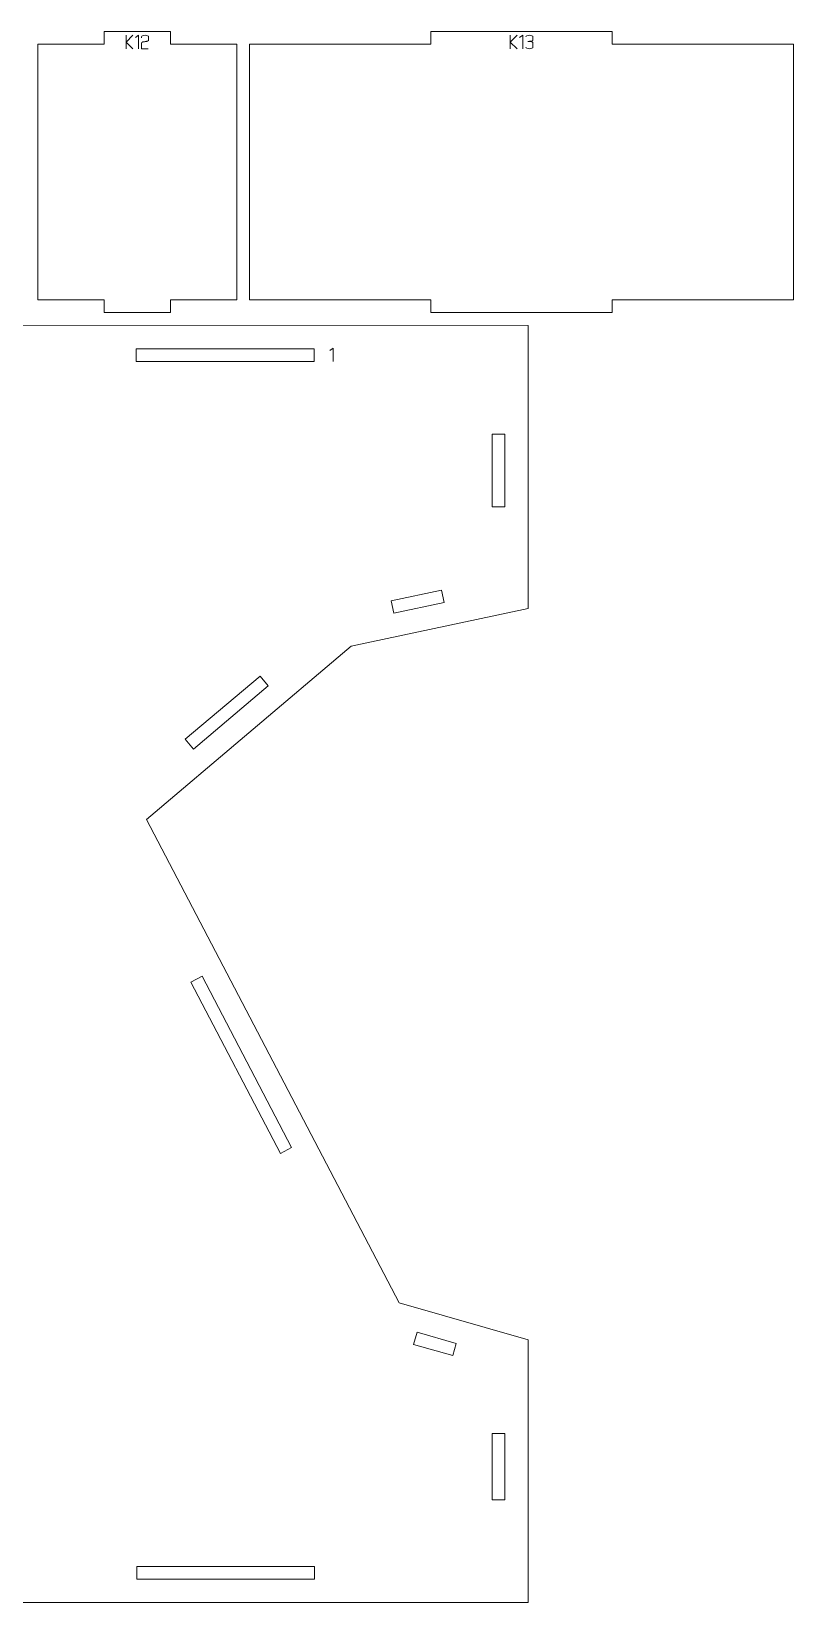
# Model space of a CAD drawing. Header units: centimetres. Extents: x -249 to 275, y -506 to 461.
# Drawn here: x -166.04 to -148.14, y -369.51 to -332.61 of the extents above; entities that cross this region are included whole.
import ezdxf

# ---------------------------------------------------------------- set-up
doc = ezdxf.new("R2010")
doc.units = ezdxf.units.CM
doc.header["$MEASUREMENT"] = 0
doc.layers.add('Capa 1', color=7, linetype='Continuous')

msp = doc.modelspace()

# ---------------------------------------------------------------- hatches: boundary and pattern name
at = {"layer": 'Capa 1', "true_color": 0x3e4095}
h = msp.add_hatch(color=175, dxfattribs=at)
edge = h.paths.add_edge_path()
edge.add_spline(control_points=[(-163.6604, -333.01508), (-163.6604, -333.01508), (-163.81908, -332.86328), (-163.81908, -332.86328), (-163.81908, -332.86328), (-163.81908, -333.01508), (-163.81908, -333.01508), (-163.81908, -333.01508), (-163.81908, -332.69864), (-163.81908, -332.69864), (-163.81908, -332.69864), (-163.81908, -332.86328), (-163.81908, -332.86328), (-163.81908, -332.86328), (-163.6604, -332.69864), (-163.6604, -332.69864), (-163.6604, -332.69864), (-163.81908, -332.86328), (-163.81908, -332.86328), (-163.81908, -332.86328), (-163.6604, -333.01508), (-163.6604, -333.01508)], knot_values=[0, 0, 0, 0, 0.14285714, 0.14285714, 0.14285714, 0.28571429, 0.28571429, 0.28571429, 0.42857143, 0.42857143, 0.42857143, 0.57142857, 0.57142857, 0.57142857, 0.71428571, 0.71428571, 0.71428571, 0.85714286, 0.85714286, 0.85714286, 1, 1, 1, 1], degree=3, periodic=1)
h = msp.add_hatch(color=175, dxfattribs=at)
edge = h.paths.add_edge_path()
edge.add_spline(control_points=[(-163.52282, -332.69818), (-163.52282, -332.69818), (-163.59895, -332.75092), (-163.59895, -332.75092), (-163.59895, -332.75092), (-163.52282, -332.69818), (-163.52282, -332.69818), (-163.52282, -332.69818), (-163.52282, -333.01508), (-163.52282, -333.01508), (-163.52282, -333.01508), (-163.52282, -332.69818), (-163.52282, -332.69818)], knot_values=[0, 0, 0, 0, 0.25, 0.25, 0.25, 0.5, 0.5, 0.5, 0.75, 0.75, 0.75, 1, 1, 1, 1], degree=3, periodic=1)
h = msp.add_hatch(color=175, dxfattribs=at)
edge = h.paths.add_edge_path()
edge.add_spline(control_points=[(-163.45265, -333.01508), (-163.45265, -333.01508), (-163.45265, -332.88254), (-163.45265, -332.88254), (-163.45173, -332.87062), (-163.44088, -332.86145), (-163.42009, -332.85503), (-163.41153, -332.85441), (-163.40335, -332.85342), (-163.39555, -332.85204), (-163.38776, -332.85067), (-163.37988, -332.84922), (-163.37193, -332.84769), (-163.35726, -332.84524), (-163.34602, -332.84325), (-163.33823, -332.84173), (-163.33043, -332.8402), (-163.32286, -332.83821), (-163.31552, -332.83576), (-163.29657, -332.82873), (-163.28709, -332.81971), (-163.28709, -332.80871), (-163.28709, -332.80871), (-163.28709, -332.73395), (-163.28709, -332.73395), (-163.28709, -332.72417), (-163.29496, -332.71584), (-163.31071, -332.70896), (-163.32645, -332.70208), (-163.3461, -332.69864), (-163.36964, -332.69864), (-163.39318, -332.69864), (-163.41283, -332.70208), (-163.42857, -332.70896), (-163.44432, -332.71584), (-163.45219, -332.72417), (-163.45219, -332.73395), (-163.45219, -332.73395), (-163.45219, -332.75642), (-163.45219, -332.75642), (-163.45219, -332.75642), (-163.45219, -332.73395), (-163.45219, -332.73395), (-163.45219, -332.72417), (-163.44432, -332.71584), (-163.42857, -332.70896), (-163.41283, -332.70208), (-163.39318, -332.69864), (-163.36964, -332.69864), (-163.3461, -332.69864), (-163.32645, -332.70208), (-163.31071, -332.70896), (-163.29496, -332.71584), (-163.28709, -332.72417), (-163.28709, -332.73395), (-163.28709, -332.73395), (-163.28709, -332.80871), (-163.28709, -332.80871), (-163.28709, -332.81971), (-163.29657, -332.82873), (-163.31552, -332.83576), (-163.32286, -332.83821), (-163.33043, -332.8402), (-163.33823, -332.84173), (-163.34602, -332.84325), (-163.35726, -332.84524), (-163.37193, -332.84769), (-163.37988, -332.84922), (-163.38776, -332.85067), (-163.39555, -332.85204), (-163.40335, -332.85342), (-163.41153, -332.85441), (-163.42009, -332.85503), (-163.44088, -332.86145), (-163.45173, -332.87062), (-163.45265, -332.88254), (-163.45265, -332.88254), (-163.45265, -333.01508), (-163.45265, -333.01508), (-163.45265, -333.01508), (-163.2958, -333.01508), (-163.2958, -333.01508), (-163.2958, -333.01508), (-163.45265, -333.01508), (-163.45265, -333.01508)], knot_values=[0, 0, 0, 0, 0.03571429, 0.03571429, 0.03571429, 0.07142857, 0.07142857, 0.07142857, 0.10714286, 0.10714286, 0.10714286, 0.14285714, 0.14285714, 0.14285714, 0.17857143, 0.17857143, 0.17857143, 0.21428571, 0.21428571, 0.21428571, 0.25, 0.25, 0.25, 0.28571429, 0.28571429, 0.28571429, 0.32142857, 0.32142857, 0.32142857, 0.35714286, 0.35714286, 0.35714286, 0.39285714, 0.39285714, 0.39285714, 0.42857143, 0.42857143, 0.42857143, 0.46428571, 0.46428571, 0.46428571, 0.5, 0.5, 0.5, 0.53571429, 0.53571429, 0.53571429, 0.57142857, 0.57142857, 0.57142857, 0.60714286, 0.60714286, 0.60714286, 0.64285714, 0.64285714, 0.64285714, 0.67857143, 0.67857143, 0.67857143, 0.71428571, 0.71428571, 0.71428571, 0.75, 0.75, 0.75, 0.78571429, 0.78571429, 0.78571429, 0.82142857, 0.82142857, 0.82142857, 0.85714286, 0.85714286, 0.85714286, 0.89285714, 0.89285714, 0.89285714, 0.92857143, 0.92857143, 0.92857143, 0.96428571, 0.96428571, 0.96428571, 1, 1, 1, 1], degree=3, periodic=1)
h = msp.add_hatch(color=175, dxfattribs=at)
edge = h.paths.add_edge_path()
edge.add_spline(control_points=[(-154.63588, -333.01508), (-154.63588, -333.01508), (-154.79456, -332.86328), (-154.79456, -332.86328), (-154.79456, -332.86328), (-154.79456, -333.01508), (-154.79456, -333.01508), (-154.79456, -333.01508), (-154.79456, -332.69864), (-154.79456, -332.69864), (-154.79456, -332.69864), (-154.79456, -332.86328), (-154.79456, -332.86328), (-154.79456, -332.86328), (-154.63588, -332.69864), (-154.63588, -332.69864), (-154.63588, -332.69864), (-154.79456, -332.86328), (-154.79456, -332.86328), (-154.79456, -332.86328), (-154.63588, -333.01508), (-154.63588, -333.01508)], knot_values=[0, 0, 0, 0, 0.14285714, 0.14285714, 0.14285714, 0.28571429, 0.28571429, 0.28571429, 0.42857143, 0.42857143, 0.42857143, 0.57142857, 0.57142857, 0.57142857, 0.71428571, 0.71428571, 0.71428571, 0.85714286, 0.85714286, 0.85714286, 1, 1, 1, 1], degree=3, periodic=1)
h = msp.add_hatch(color=175, dxfattribs=at)
edge = h.paths.add_edge_path()
edge.add_spline(control_points=[(-154.4983, -332.69818), (-154.4983, -332.69818), (-154.57443, -332.75092), (-154.57443, -332.75092), (-154.57443, -332.75092), (-154.4983, -332.69818), (-154.4983, -332.69818), (-154.4983, -332.69818), (-154.4983, -333.01508), (-154.4983, -333.01508), (-154.4983, -333.01508), (-154.4983, -332.69818), (-154.4983, -332.69818)], knot_values=[0, 0, 0, 0, 0.25, 0.25, 0.25, 0.5, 0.5, 0.5, 0.75, 0.75, 0.75, 1, 1, 1, 1], degree=3, periodic=1)
h = msp.add_hatch(color=175, dxfattribs=at)
edge = h.paths.add_edge_path()
edge.add_spline(control_points=[(-154.34512, -333.01508), (-154.36866, -333.01508), (-154.38831, -333.01164), (-154.40405, -333.00476), (-154.4198, -332.99788), (-154.42767, -332.98955), (-154.42767, -332.97977), (-154.42767, -332.98955), (-154.4198, -332.99788), (-154.40405, -333.00476), (-154.38831, -333.01164), (-154.36866, -333.01508), (-154.34512, -333.01508), (-154.32158, -333.01508), (-154.30193, -333.01164), (-154.28619, -333.00476), (-154.27044, -332.99788), (-154.26257, -332.98955), (-154.26257, -332.97977), (-154.26257, -332.97977), (-154.26257, -332.87658), (-154.26257, -332.87658), (-154.26257, -332.86832), (-154.26823, -332.86114), (-154.27954, -332.85503), (-154.29085, -332.84891), (-154.32402, -332.84478), (-154.37906, -332.84264), (-154.32433, -332.83928), (-154.29146, -332.8353), (-154.28046, -332.83072), (-154.26945, -332.82613), (-154.26349, -332.81864), (-154.26257, -332.80825), (-154.26257, -332.80825), (-154.26257, -332.73395), (-154.26257, -332.73395), (-154.26257, -332.72417), (-154.27044, -332.71584), (-154.28619, -332.70896), (-154.30193, -332.70208), (-154.32158, -332.69864), (-154.34512, -332.69864), (-154.36866, -332.69864), (-154.38831, -332.70208), (-154.40405, -332.70896), (-154.4198, -332.71584), (-154.42767, -332.72417), (-154.42767, -332.73395), (-154.42767, -332.72417), (-154.4198, -332.71584), (-154.40405, -332.70896), (-154.38831, -332.70208), (-154.36866, -332.69864), (-154.34512, -332.69864), (-154.32158, -332.69864), (-154.30193, -332.70208), (-154.28619, -332.70896), (-154.27044, -332.71584), (-154.26257, -332.72417), (-154.26257, -332.73395), (-154.26257, -332.73395), (-154.26257, -332.80825), (-154.26257, -332.80825), (-154.26349, -332.81864), (-154.26945, -332.82613), (-154.28046, -332.83072), (-154.29146, -332.8353), (-154.32433, -332.83928), (-154.37906, -332.84264), (-154.32402, -332.84478), (-154.29085, -332.84891), (-154.27954, -332.85503), (-154.26823, -332.86114), (-154.26257, -332.86832), (-154.26257, -332.87658), (-154.26257, -332.87658), (-154.26257, -332.97977), (-154.26257, -332.97977), (-154.26257, -332.98955), (-154.27044, -332.99788), (-154.28619, -333.00476), (-154.30193, -333.01164), (-154.32158, -333.01508), (-154.34512, -333.01508)], knot_values=[0, 0, 0, 0, 0.03571429, 0.03571429, 0.03571429, 0.07142857, 0.07142857, 0.07142857, 0.10714286, 0.10714286, 0.10714286, 0.14285714, 0.14285714, 0.14285714, 0.17857143, 0.17857143, 0.17857143, 0.21428571, 0.21428571, 0.21428571, 0.25, 0.25, 0.25, 0.28571429, 0.28571429, 0.28571429, 0.32142857, 0.32142857, 0.32142857, 0.35714286, 0.35714286, 0.35714286, 0.39285714, 0.39285714, 0.39285714, 0.42857143, 0.42857143, 0.42857143, 0.46428571, 0.46428571, 0.46428571, 0.5, 0.5, 0.5, 0.53571429, 0.53571429, 0.53571429, 0.57142857, 0.57142857, 0.57142857, 0.60714286, 0.60714286, 0.60714286, 0.64285714, 0.64285714, 0.64285714, 0.67857143, 0.67857143, 0.67857143, 0.71428571, 0.71428571, 0.71428571, 0.75, 0.75, 0.75, 0.78571429, 0.78571429, 0.78571429, 0.82142857, 0.82142857, 0.82142857, 0.85714286, 0.85714286, 0.85714286, 0.89285714, 0.89285714, 0.89285714, 0.92857143, 0.92857143, 0.92857143, 0.96428571, 0.96428571, 0.96428571, 1, 1, 1, 1], degree=3, periodic=1)
h = msp.add_hatch(color=175, dxfattribs=at)
edge = h.paths.add_edge_path()
edge.add_spline(control_points=[(-158.95477, -340.04644), (-158.95477, -340.04644), (-159.0309, -340.09918), (-159.0309, -340.09918), (-159.0309, -340.09918), (-158.95477, -340.04644), (-158.95477, -340.04644), (-158.95477, -340.04644), (-158.95477, -340.36334), (-158.95477, -340.36334), (-158.95477, -340.36334), (-158.95477, -340.04644), (-158.95477, -340.04644)], knot_values=[0, 0, 0, 0, 0.25, 0.25, 0.25, 0.5, 0.5, 0.5, 0.75, 0.75, 0.75, 1, 1, 1, 1], degree=3, periodic=1)

# ---------------------------------------------------------------- linework, layer by layer
at = {"layer": 'Capa 1', "color": 240, "lineweight": 9}
for points, knots in [([(-165.89025, -332.90868), (-165.89025, -332.90868), (-165.89025, -338.90868), (-165.89025, -338.90868), (-165.89025, -338.90868), (-164.33214, -338.90868), (-164.33214, -338.90868), (-164.33214, -338.90868), (-164.33214, -339.20868), (-164.33214, -339.20868), (-164.33214, -339.20868), (-162.77403, -339.20868), (-162.77403, -339.20868), (-162.77403, -339.20868), (-162.77403, -338.90868), (-162.77403, -338.90868), (-162.77403, -338.90868), (-161.21592, -338.90868), (-161.21592, -338.90868), (-161.21592, -338.90868), (-161.21592, -332.90868), (-161.21592, -332.90868), (-161.21592, -332.90868), (-162.77403, -332.90868), (-162.77403, -332.90868), (-162.77403, -332.90868), (-162.77403, -332.60868), (-162.77403, -332.60868), (-162.77403, -332.60868), (-164.33214, -332.60868), (-164.33214, -332.60868), (-164.33214, -332.60868), (-164.33214, -332.90868), (-164.33214, -332.90868), (-164.33214, -332.90868), (-165.89025, -332.90868), (-165.89025, -332.90868)], [0, 0, 0, 0, 0.08333333, 0.08333333, 0.08333333, 0.16666667, 0.16666667, 0.16666667, 0.25, 0.25, 0.25, 0.33333333, 0.33333333, 0.33333333, 0.41666667, 0.41666667, 0.41666667, 0.5, 0.5, 0.5, 0.58333333, 0.58333333, 0.58333333, 0.66666667, 0.66666667, 0.66666667, 0.75, 0.75, 0.75, 0.83333333, 0.83333333, 0.83333333, 0.91666667, 0.91666667, 0.91666667, 1, 1, 1, 1]), ([(-160.91592, -332.90868), (-160.91592, -332.90868), (-160.91592, -338.90868), (-160.91592, -338.90868), (-160.91592, -338.90868), (-156.65769, -338.90868), (-156.65769, -338.90868), (-156.65769, -338.90868), (-156.65769, -339.20868), (-156.65769, -339.20868), (-156.65769, -339.20868), (-152.39945, -339.20868), (-152.39945, -339.20868), (-152.39945, -339.20868), (-152.39945, -338.90868), (-152.39945, -338.90868), (-152.39945, -338.90868), (-148.14122, -338.90868), (-148.14122, -338.90868), (-148.14122, -338.90868), (-148.14122, -332.90868), (-148.14122, -332.90868), (-148.14122, -332.90868), (-152.39945, -332.90868), (-152.39945, -332.90868), (-152.39945, -332.90868), (-152.39945, -332.60868), (-152.39945, -332.60868), (-152.39945, -332.60868), (-156.65769, -332.60868), (-156.65769, -332.60868), (-156.65769, -332.60868), (-156.65769, -332.90868), (-156.65769, -332.90868), (-156.65769, -332.90868), (-160.91592, -332.90868), (-160.91592, -332.90868)], [0, 0, 0, 0, 0.08333333, 0.08333333, 0.08333333, 0.16666667, 0.16666667, 0.16666667, 0.25, 0.25, 0.25, 0.33333333, 0.33333333, 0.33333333, 0.41666667, 0.41666667, 0.41666667, 0.5, 0.5, 0.5, 0.58333333, 0.58333333, 0.58333333, 0.66666667, 0.66666667, 0.66666667, 0.75, 0.75, 0.75, 0.83333333, 0.83333333, 0.83333333, 0.91666667, 0.91666667, 0.91666667, 1, 1, 1, 1]), ([(-154.37483, -339.51815), (-154.37483, -339.51815), (-154.37483, -346.16084), (-154.37483, -346.16084), (-154.37483, -346.16084), (-158.52963, -347.04831), (-158.52963, -347.04831), (-158.52963, -347.04831), (-163.33787, -351.11733), (-163.33787, -351.11733), (-163.33787, -351.11733), (-157.40518, -362.46512), (-157.40518, -362.46512), (-157.40518, -362.46512), (-154.37483, -363.33468), (-154.37483, -363.33468), (-154.37483, -363.33468), (-154.37483, -369.50856), (-154.37483, -369.50856), (-154.37483, -369.50856), (-168.58763, -369.50856), (-168.58763, -369.50856), (-168.58763, -369.50856), (-168.58763, -363.33468), (-168.58763, -363.33468), (-168.58763, -363.33468), (-166.45358, -362.46512), (-166.45358, -362.46512), (-166.45358, -362.46512), (-169.78272, -356.37819), (-169.78272, -356.37819), (-169.78272, -356.37819), (-173.1972, -359.33469), (-173.1972, -359.33469), (-173.1972, -359.33469), (-173.1972, -362.46512), (-173.1972, -362.46512), (-173.1972, -362.46512), (-171.06314, -363.33468), (-171.06314, -363.33468), (-171.06314, -363.33468), (-171.06314, -368.94335), (-171.06314, -368.94335), (-171.06314, -368.94335), (-171.57531, -369.50856), (-171.57531, -369.50856), (-171.57531, -369.50856), (-185.57472, -369.50856), (-185.57472, -369.50856), (-185.57472, -369.50856), (-185.57472, -363.33468), (-185.57472, -363.33468), (-185.57472, -363.33468), (-182.33096, -362.46512), (-182.33096, -362.46512), (-182.33096, -362.46512), (-182.33096, -347.03039), (-182.33096, -347.03039), (-182.33096, -347.03039), (-185.57472, -346.16084), (-185.57472, -346.16084), (-185.57472, -346.16084), (-185.57472, -339.50868), (-185.57472, -339.50868), (-185.57472, -339.50868), (-171.14851, -339.50868), (-171.14851, -339.50868), (-171.14851, -339.50868), (-171.14851, -346.16084), (-171.14851, -346.16084), (-171.14851, -346.16084), (-173.1972, -347.03039), (-173.1972, -347.03039), (-173.1972, -347.03039), (-173.1972, -349.07386), (-173.1972, -349.07386), (-173.1972, -349.07386), (-168.43572, -349.07386), (-168.43572, -349.07386), (-168.43572, -349.07386), (-168.63033, -339.50868), (-168.63033, -339.50868), (-168.63033, -339.50868), (-154.37483, -339.51815), (-154.37483, -339.51815)], [0, 0, 0, 0, 0.03571429, 0.03571429, 0.03571429, 0.07142857, 0.07142857, 0.07142857, 0.10714286, 0.10714286, 0.10714286, 0.14285714, 0.14285714, 0.14285714, 0.17857143, 0.17857143, 0.17857143, 0.21428571, 0.21428571, 0.21428571, 0.25, 0.25, 0.25, 0.28571429, 0.28571429, 0.28571429, 0.32142857, 0.32142857, 0.32142857, 0.35714286, 0.35714286, 0.35714286, 0.39285714, 0.39285714, 0.39285714, 0.42857143, 0.42857143, 0.42857143, 0.46428571, 0.46428571, 0.46428571, 0.5, 0.5, 0.5, 0.53571429, 0.53571429, 0.53571429, 0.57142857, 0.57142857, 0.57142857, 0.60714286, 0.60714286, 0.60714286, 0.64285714, 0.64285714, 0.64285714, 0.67857143, 0.67857143, 0.67857143, 0.71428571, 0.71428571, 0.71428571, 0.75, 0.75, 0.75, 0.78571429, 0.78571429, 0.78571429, 0.82142857, 0.82142857, 0.82142857, 0.85714286, 0.85714286, 0.85714286, 0.89285714, 0.89285714, 0.89285714, 0.92857143, 0.92857143, 0.92857143, 0.96428571, 0.96428571, 0.96428571, 1, 1, 1, 1]), ([(-163.58402, -340.36057), (-163.58402, -340.36057), (-159.40369, -340.36334), (-159.40369, -340.36334), (-159.40369, -340.36334), (-159.40349, -340.06334), (-159.40349, -340.06334), (-159.40349, -340.06334), (-163.58382, -340.06057), (-163.58382, -340.06057), (-163.58382, -340.06057), (-163.58402, -340.36057), (-163.58402, -340.36057)], [0, 0, 0, 0, 0.25, 0.25, 0.25, 0.5, 0.5, 0.5, 0.75, 0.75, 0.75, 1, 1, 1, 1]), ([(-155.22336, -342.06889), (-155.22336, -342.06889), (-155.22336, -343.77165), (-155.22336, -343.77165), (-155.22336, -343.77165), (-154.92336, -343.77165), (-154.92336, -343.77165), (-154.92336, -343.77165), (-154.92336, -342.06889), (-154.92336, -342.06889), (-154.92336, -342.06889), (-155.22336, -342.06889), (-155.22336, -342.06889)], [0, 0, 0, 0, 0.25, 0.25, 0.25, 0.5, 0.5, 0.5, 0.75, 0.75, 0.75, 1, 1, 1, 1]), ([(-156.40778, -345.72741), (-156.40778, -345.72741), (-157.5922, -345.9804), (-157.5922, -345.9804), (-157.5922, -345.9804), (-157.52953, -346.27378), (-157.52953, -346.27378), (-157.52953, -346.27378), (-156.34511, -346.02079), (-156.34511, -346.02079), (-156.34511, -346.02079), (-156.40778, -345.72741), (-156.40778, -345.72741)], [0, 0, 0, 0, 0.25, 0.25, 0.25, 0.5, 0.5, 0.5, 0.75, 0.75, 0.75, 1, 1, 1, 1]), ([(-160.67049, -347.74844), (-160.67049, -347.74844), (-162.4258, -349.23389), (-162.4258, -349.23389), (-162.4258, -349.23389), (-162.23201, -349.46289), (-162.23201, -349.46289), (-162.23201, -349.46289), (-160.47669, -347.97744), (-160.47669, -347.97744), (-160.47669, -347.97744), (-160.67049, -347.74844), (-160.67049, -347.74844)], [0, 0, 0, 0, 0.25, 0.25, 0.25, 0.5, 0.5, 0.5, 0.75, 0.75, 0.75, 1, 1, 1, 1]), ([(-162.29949, -354.93495), (-162.29949, -354.93495), (-160.19441, -358.96145), (-160.19441, -358.96145), (-160.19441, -358.96145), (-159.92855, -358.82246), (-159.92855, -358.82246), (-159.92855, -358.82246), (-162.03363, -354.79595), (-162.03363, -354.79595), (-162.03363, -354.79595), (-162.29949, -354.93495), (-162.29949, -354.93495)], [0, 0, 0, 0, 0.25, 0.25, 0.25, 0.5, 0.5, 0.5, 0.75, 0.75, 0.75, 1, 1, 1, 1]), ([(-157.06692, -363.44496), (-157.06692, -363.44496), (-156.14514, -363.70946), (-156.14514, -363.70946), (-156.14514, -363.70946), (-156.06239, -363.4211), (-156.06239, -363.4211), (-156.06239, -363.4211), (-156.98417, -363.15659), (-156.98417, -363.15659), (-156.98417, -363.15659), (-157.06692, -363.44496), (-157.06692, -363.44496)], [0, 0, 0, 0, 0.25, 0.25, 0.25, 0.5, 0.5, 0.5, 0.75, 0.75, 0.75, 1, 1, 1, 1]), ([(-155.22336, -365.53599), (-155.22336, -365.53599), (-155.22336, -367.09801), (-155.22336, -367.09801), (-155.22336, -367.09801), (-154.92336, -367.09801), (-154.92336, -367.09801), (-154.92336, -367.09801), (-154.92336, -365.53599), (-154.92336, -365.53599), (-154.92336, -365.53599), (-155.22336, -365.53599), (-155.22336, -365.53599)], [0, 0, 0, 0, 0.25, 0.25, 0.25, 0.5, 0.5, 0.5, 0.75, 0.75, 0.75, 1, 1, 1, 1]), ([(-159.39527, -368.66003), (-159.39527, -368.66003), (-163.56719, -368.66003), (-163.56719, -368.66003), (-163.56719, -368.66003), (-163.56719, -368.96003), (-163.56719, -368.96003), (-163.56719, -368.96003), (-159.39527, -368.96003), (-159.39527, -368.96003), (-159.39527, -368.96003), (-159.39527, -368.66003), (-159.39527, -368.66003)], [0, 0, 0, 0, 0.25, 0.25, 0.25, 0.5, 0.5, 0.5, 0.75, 0.75, 0.75, 1, 1, 1, 1])]:
    msp.add_open_spline(points, degree=3, knots=knots, dxfattribs=at)
at = {"layer": 'Capa 1', "color": 114, "lineweight": 9}
for points, knots in [([(-163.6604, -333.01508), (-163.6604, -333.01508), (-163.81908, -332.86328), (-163.81908, -332.86328), (-163.81908, -332.86328), (-163.81908, -333.01508), (-163.81908, -333.01508), (-163.81908, -333.01508), (-163.81908, -332.69864), (-163.81908, -332.69864), (-163.81908, -332.69864), (-163.81908, -332.86328), (-163.81908, -332.86328), (-163.81908, -332.86328), (-163.6604, -332.69864), (-163.6604, -332.69864), (-163.6604, -332.69864), (-163.81908, -332.86328), (-163.81908, -332.86328), (-163.81908, -332.86328), (-163.6604, -333.01508), (-163.6604, -333.01508)], [0, 0, 0, 0, 0.14285714, 0.14285714, 0.14285714, 0.28571429, 0.28571429, 0.28571429, 0.42857143, 0.42857143, 0.42857143, 0.57142857, 0.57142857, 0.57142857, 0.71428571, 0.71428571, 0.71428571, 0.85714286, 0.85714286, 0.85714286, 1, 1, 1, 1]), ([(-163.52282, -332.69818), (-163.52282, -332.69818), (-163.59895, -332.75092), (-163.59895, -332.75092), (-163.59895, -332.75092), (-163.52282, -332.69818), (-163.52282, -332.69818), (-163.52282, -332.69818), (-163.52282, -333.01508), (-163.52282, -333.01508), (-163.52282, -333.01508), (-163.52282, -332.69818), (-163.52282, -332.69818)], [0, 0, 0, 0, 0.25, 0.25, 0.25, 0.5, 0.5, 0.5, 0.75, 0.75, 0.75, 1, 1, 1, 1]), ([(-163.45265, -333.01508), (-163.45265, -333.01508), (-163.45265, -332.88254), (-163.45265, -332.88254), (-163.45173, -332.87062), (-163.44088, -332.86145), (-163.42009, -332.85503), (-163.41153, -332.85441), (-163.40335, -332.85342), (-163.39555, -332.85204), (-163.38776, -332.85067), (-163.37988, -332.84922), (-163.37193, -332.84769), (-163.35726, -332.84524), (-163.34602, -332.84325), (-163.33823, -332.84173), (-163.33043, -332.8402), (-163.32286, -332.83821), (-163.31552, -332.83576), (-163.29657, -332.82873), (-163.28709, -332.81971), (-163.28709, -332.80871), (-163.28709, -332.80871), (-163.28709, -332.73395), (-163.28709, -332.73395), (-163.28709, -332.72417), (-163.29496, -332.71584), (-163.31071, -332.70896), (-163.32645, -332.70208), (-163.3461, -332.69864), (-163.36964, -332.69864), (-163.39318, -332.69864), (-163.41283, -332.70208), (-163.42857, -332.70896), (-163.44432, -332.71584), (-163.45219, -332.72417), (-163.45219, -332.73395), (-163.45219, -332.73395), (-163.45219, -332.75642), (-163.45219, -332.75642), (-163.45219, -332.75642), (-163.45219, -332.73395), (-163.45219, -332.73395), (-163.45219, -332.72417), (-163.44432, -332.71584), (-163.42857, -332.70896), (-163.41283, -332.70208), (-163.39318, -332.69864), (-163.36964, -332.69864), (-163.3461, -332.69864), (-163.32645, -332.70208), (-163.31071, -332.70896), (-163.29496, -332.71584), (-163.28709, -332.72417), (-163.28709, -332.73395), (-163.28709, -332.73395), (-163.28709, -332.80871), (-163.28709, -332.80871), (-163.28709, -332.81971), (-163.29657, -332.82873), (-163.31552, -332.83576), (-163.32286, -332.83821), (-163.33043, -332.8402), (-163.33823, -332.84173), (-163.34602, -332.84325), (-163.35726, -332.84524), (-163.37193, -332.84769), (-163.37988, -332.84922), (-163.38776, -332.85067), (-163.39555, -332.85204), (-163.40335, -332.85342), (-163.41153, -332.85441), (-163.42009, -332.85503), (-163.44088, -332.86145), (-163.45173, -332.87062), (-163.45265, -332.88254), (-163.45265, -332.88254), (-163.45265, -333.01508), (-163.45265, -333.01508), (-163.45265, -333.01508), (-163.2958, -333.01508), (-163.2958, -333.01508), (-163.2958, -333.01508), (-163.45265, -333.01508), (-163.45265, -333.01508)], [0, 0, 0, 0, 0.03571429, 0.03571429, 0.03571429, 0.07142857, 0.07142857, 0.07142857, 0.10714286, 0.10714286, 0.10714286, 0.14285714, 0.14285714, 0.14285714, 0.17857143, 0.17857143, 0.17857143, 0.21428571, 0.21428571, 0.21428571, 0.25, 0.25, 0.25, 0.28571429, 0.28571429, 0.28571429, 0.32142857, 0.32142857, 0.32142857, 0.35714286, 0.35714286, 0.35714286, 0.39285714, 0.39285714, 0.39285714, 0.42857143, 0.42857143, 0.42857143, 0.46428571, 0.46428571, 0.46428571, 0.5, 0.5, 0.5, 0.53571429, 0.53571429, 0.53571429, 0.57142857, 0.57142857, 0.57142857, 0.60714286, 0.60714286, 0.60714286, 0.64285714, 0.64285714, 0.64285714, 0.67857143, 0.67857143, 0.67857143, 0.71428571, 0.71428571, 0.71428571, 0.75, 0.75, 0.75, 0.78571429, 0.78571429, 0.78571429, 0.82142857, 0.82142857, 0.82142857, 0.85714286, 0.85714286, 0.85714286, 0.89285714, 0.89285714, 0.89285714, 0.92857143, 0.92857143, 0.92857143, 0.96428571, 0.96428571, 0.96428571, 1, 1, 1, 1]), ([(-154.63588, -333.01508), (-154.63588, -333.01508), (-154.79456, -332.86328), (-154.79456, -332.86328), (-154.79456, -332.86328), (-154.79456, -333.01508), (-154.79456, -333.01508), (-154.79456, -333.01508), (-154.79456, -332.69864), (-154.79456, -332.69864), (-154.79456, -332.69864), (-154.79456, -332.86328), (-154.79456, -332.86328), (-154.79456, -332.86328), (-154.63588, -332.69864), (-154.63588, -332.69864), (-154.63588, -332.69864), (-154.79456, -332.86328), (-154.79456, -332.86328), (-154.79456, -332.86328), (-154.63588, -333.01508), (-154.63588, -333.01508)], [0, 0, 0, 0, 0.14285714, 0.14285714, 0.14285714, 0.28571429, 0.28571429, 0.28571429, 0.42857143, 0.42857143, 0.42857143, 0.57142857, 0.57142857, 0.57142857, 0.71428571, 0.71428571, 0.71428571, 0.85714286, 0.85714286, 0.85714286, 1, 1, 1, 1]), ([(-154.4983, -332.69818), (-154.4983, -332.69818), (-154.57443, -332.75092), (-154.57443, -332.75092), (-154.57443, -332.75092), (-154.4983, -332.69818), (-154.4983, -332.69818), (-154.4983, -332.69818), (-154.4983, -333.01508), (-154.4983, -333.01508), (-154.4983, -333.01508), (-154.4983, -332.69818), (-154.4983, -332.69818)], [0, 0, 0, 0, 0.25, 0.25, 0.25, 0.5, 0.5, 0.5, 0.75, 0.75, 0.75, 1, 1, 1, 1]), ([(-154.34512, -333.01508), (-154.36866, -333.01508), (-154.38831, -333.01164), (-154.40405, -333.00476), (-154.4198, -332.99788), (-154.42767, -332.98955), (-154.42767, -332.97977), (-154.42767, -332.98955), (-154.4198, -332.99788), (-154.40405, -333.00476), (-154.38831, -333.01164), (-154.36866, -333.01508), (-154.34512, -333.01508), (-154.32158, -333.01508), (-154.30193, -333.01164), (-154.28619, -333.00476), (-154.27044, -332.99788), (-154.26257, -332.98955), (-154.26257, -332.97977), (-154.26257, -332.97977), (-154.26257, -332.87658), (-154.26257, -332.87658), (-154.26257, -332.86832), (-154.26823, -332.86114), (-154.27954, -332.85503), (-154.29085, -332.84891), (-154.32402, -332.84478), (-154.37906, -332.84264), (-154.32433, -332.83928), (-154.29146, -332.8353), (-154.28046, -332.83072), (-154.26945, -332.82613), (-154.26349, -332.81864), (-154.26257, -332.80825), (-154.26257, -332.80825), (-154.26257, -332.73395), (-154.26257, -332.73395), (-154.26257, -332.72417), (-154.27044, -332.71584), (-154.28619, -332.70896), (-154.30193, -332.70208), (-154.32158, -332.69864), (-154.34512, -332.69864), (-154.36866, -332.69864), (-154.38831, -332.70208), (-154.40405, -332.70896), (-154.4198, -332.71584), (-154.42767, -332.72417), (-154.42767, -332.73395), (-154.42767, -332.72417), (-154.4198, -332.71584), (-154.40405, -332.70896), (-154.38831, -332.70208), (-154.36866, -332.69864), (-154.34512, -332.69864), (-154.32158, -332.69864), (-154.30193, -332.70208), (-154.28619, -332.70896), (-154.27044, -332.71584), (-154.26257, -332.72417), (-154.26257, -332.73395), (-154.26257, -332.73395), (-154.26257, -332.80825), (-154.26257, -332.80825), (-154.26349, -332.81864), (-154.26945, -332.82613), (-154.28046, -332.83072), (-154.29146, -332.8353), (-154.32433, -332.83928), (-154.37906, -332.84264), (-154.32402, -332.84478), (-154.29085, -332.84891), (-154.27954, -332.85503), (-154.26823, -332.86114), (-154.26257, -332.86832), (-154.26257, -332.87658), (-154.26257, -332.87658), (-154.26257, -332.97977), (-154.26257, -332.97977), (-154.26257, -332.98955), (-154.27044, -332.99788), (-154.28619, -333.00476), (-154.30193, -333.01164), (-154.32158, -333.01508), (-154.34512, -333.01508)], [0, 0, 0, 0, 0.03571429, 0.03571429, 0.03571429, 0.07142857, 0.07142857, 0.07142857, 0.10714286, 0.10714286, 0.10714286, 0.14285714, 0.14285714, 0.14285714, 0.17857143, 0.17857143, 0.17857143, 0.21428571, 0.21428571, 0.21428571, 0.25, 0.25, 0.25, 0.28571429, 0.28571429, 0.28571429, 0.32142857, 0.32142857, 0.32142857, 0.35714286, 0.35714286, 0.35714286, 0.39285714, 0.39285714, 0.39285714, 0.42857143, 0.42857143, 0.42857143, 0.46428571, 0.46428571, 0.46428571, 0.5, 0.5, 0.5, 0.53571429, 0.53571429, 0.53571429, 0.57142857, 0.57142857, 0.57142857, 0.60714286, 0.60714286, 0.60714286, 0.64285714, 0.64285714, 0.64285714, 0.67857143, 0.67857143, 0.67857143, 0.71428571, 0.71428571, 0.71428571, 0.75, 0.75, 0.75, 0.78571429, 0.78571429, 0.78571429, 0.82142857, 0.82142857, 0.82142857, 0.85714286, 0.85714286, 0.85714286, 0.89285714, 0.89285714, 0.89285714, 0.92857143, 0.92857143, 0.92857143, 0.96428571, 0.96428571, 0.96428571, 1, 1, 1, 1]), ([(-158.95477, -340.04644), (-158.95477, -340.04644), (-159.0309, -340.09918), (-159.0309, -340.09918), (-159.0309, -340.09918), (-158.95477, -340.04644), (-158.95477, -340.04644), (-158.95477, -340.04644), (-158.95477, -340.36334), (-158.95477, -340.36334), (-158.95477, -340.36334), (-158.95477, -340.04644), (-158.95477, -340.04644)], [0, 0, 0, 0, 0.25, 0.25, 0.25, 0.5, 0.5, 0.5, 0.75, 0.75, 0.75, 1, 1, 1, 1])]:
    msp.add_open_spline(points, degree=3, knots=knots, dxfattribs=at)

doc.saveas('drawing.dxf')
